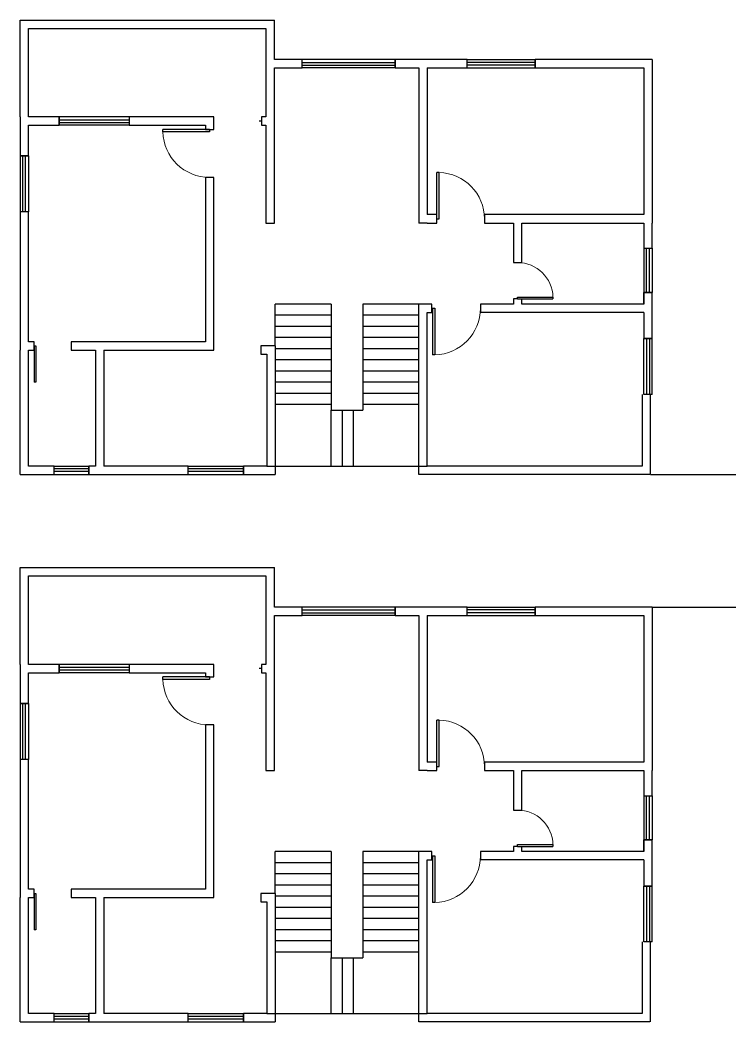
# Model space of a CAD drawing. Extents: x 62762 to 140486, y 30890 to 57932.
# Drawn here: x 95644 to 110885, y 36412 to 57932 of the extents above; entities that cross this region are included whole.
import ezdxf

# ---------------------------------------------------------------- set-up
doc = ezdxf.new("R2010")
doc.units = 0
doc.header["$LTSCALE"] = 1000
doc.header["$MEASUREMENT"] = 0
doc.layers.add('WALL', color=9, linetype='Continuous')
doc.layers.add('墙窗门', color=7, linetype='Continuous')

msp = doc.modelspace()

# ---------------------------------------------------------------- linework, layer by layer
at = {"extrusion": (0, 0, -1)}
for p, q in [((103694.5, 57082.1), (101704.5, 57082.1)), ((101704.5, 56902.1), (101704.5, 57082.1)), ((103694.5, 56902.1), (103694.5, 57082.1)), ((101704.5, 57022.1), (103694.5, 57022.1)), ((101704.5, 56962.1), (103694.5, 56962.1)), ((103694.5, 56902.1), (101704.5, 56902.1)), ((97984.5, 55852.1), (96484.5, 55852.1)), ((96484.5, 55852.1), (96484.5, 55672.1)), ((96484.5, 55792.1), (97984.5, 55792.1)), ((97984.5, 55852.1), (97984.5, 55672.1)), ((100824.5, 55762.1), (100774.5, 55762.1)), ((96484.5, 55732.1), (97984.5, 55732.1)), ((97984.5, 55672.1), (96484.5, 55672.1)), ((98710.2, 55530.6), (98710.2, 55582.1)), ((99714.5, 55582.1), (98710.2, 55582.1)), ((99714.5, 55530.6), (98710.2, 55530.6)), ((99714.5, 55582.1), (99714.5, 55530.6)), ((95644.5, 55012.1), (95644.5, 53812.1)), ((95824.5, 55012.1), (95644.5, 55012.1)), ((95704.5, 53812.1), (95704.5, 55012.1)), ((95764.5, 53812.1), (95764.5, 55012.1)), ((95824.5, 55012.1), (95824.5, 53812.1)), ((95824.5, 53812.1), (95644.5, 53812.1)), ((106324.5, 51942.1), (106324.5, 51981.1)), ((106324.5, 51981.1), (107085, 51981.1)), ((106324.5, 51942.1), (107085, 51942.1)), ((107085, 51981.1), (107085, 51942.1)), ((104497.9, 51742.1), (104549.4, 51742.1)), ((104497.9, 51742.1), (104497.9, 50737.9)), ((104549.4, 51742.1), (104549.4, 50737.9)), ((109034.5, 49892.1), (109034.5, 51092.1)), ((109214.5, 51092.1), (109034.5, 51092.1)), ((109094.5, 51092.1), (109094.5, 49892.1)), ((109154.5, 51092.1), (109154.5, 49892.1)), ((109214.5, 49892.1), (109214.5, 51092.1)), ((95944.5, 50932.1), (95984.5, 50932.1)), ((95944.5, 50932.1), (95944.5, 50152.1)), ((95984.5, 50932.1), (95984.5, 50152.1)), ((104549.4, 50737.9), (104497.9, 50737.9)), ((95984.5, 50152.1), (95944.5, 50152.1)), ((109214.5, 49892.1), (109034.5, 49892.1)), ((96374.5, 48352.1), (97124.5, 48352.1)), ((96374.5, 48172.1), (96374.5, 48352.1)), ((97124.5, 48292.1), (96374.5, 48292.1)), ((97124.5, 48232.1), (96374.5, 48232.1)), ((97124.5, 48172.1), (97124.5, 48352.1)), ((99254.5, 48352.1), (100444.5, 48352.1)), ((99254.5, 48172.1), (99254.5, 48352.1)), ((100444.5, 48292.1), (99254.5, 48292.1)), ((100444.5, 48232.1), (99254.5, 48232.1)), ((100444.5, 48172.1), (100444.5, 48352.1)), ((96374.5, 48172.1), (97124.5, 48172.1)), ((99254.5, 48172.1), (100444.5, 48172.1)), ((103694.5, 45322.1), (101704.5, 45322.1)), ((101704.5, 45142.1), (101704.5, 45322.1)), ((101704.5, 45262.1), (103694.5, 45262.1)), ((101704.5, 45202.1), (103694.5, 45202.1)), ((103694.5, 45142.1), (103694.5, 45322.1)), ((103694.5, 45142.1), (101704.5, 45142.1)), ((97984.5, 44092.1), (96484.5, 44092.1)), ((96484.5, 44092.1), (96484.5, 43912.1)), ((96484.5, 44032.1), (97984.5, 44032.1)), ((96484.5, 43972.1), (97984.5, 43972.1)), ((97984.5, 43912.1), (96484.5, 43912.1)), ((97984.5, 44092.1), (97984.5, 43912.1)), ((100824.5, 44002.1), (100774.5, 44002.1)), ((98710.2, 43770.6), (98710.2, 43822.1)), ((99714.5, 43822.1), (98710.2, 43822.1)), ((99714.5, 43770.6), (98710.2, 43770.6)), ((99714.5, 43822.1), (99714.5, 43770.6)), ((95644.5, 43252.1), (95644.5, 42052.1)), ((95824.5, 43252.1), (95644.5, 43252.1)), ((95704.5, 42052.1), (95704.5, 43252.1)), ((95764.5, 42052.1), (95764.5, 43252.1)), ((95824.5, 43252.1), (95824.5, 42052.1)), ((95824.5, 42052.1), (95644.5, 42052.1)), ((106324.5, 40182.1), (106324.5, 40221.1)), ((106324.5, 40221.1), (107085, 40221.1)), ((106324.5, 40182.1), (107085, 40182.1)), ((107085, 40221.1), (107085, 40182.1)), ((104497.9, 39982.1), (104549.4, 39982.1)), ((104497.9, 39982.1), (104497.9, 38977.9)), ((104549.4, 39982.1), (104549.4, 38977.9)), ((95944.5, 39172.1), (95984.5, 39172.1)), ((95944.5, 39172.1), (95944.5, 38392.1)), ((95984.5, 39172.1), (95984.5, 38392.1)), ((109034.5, 38132.1), (109034.5, 39332.1)), ((109214.5, 39332.1), (109034.5, 39332.1)), ((109094.5, 39332.1), (109094.5, 38132.1)), ((109154.5, 39332.1), (109154.5, 38132.1)), ((109214.5, 38132.1), (109214.5, 39332.1)), ((104549.4, 38977.9), (104497.9, 38977.9)), ((95984.5, 38392.1), (95944.5, 38392.1)), ((109214.5, 38132.1), (109034.5, 38132.1)), ((96374.5, 36592.1), (97124.5, 36592.1)), ((96374.5, 36412.1), (96374.5, 36592.1)), ((97124.5, 36412.1), (97124.5, 36592.1)), ((99254.5, 36592.1), (100444.5, 36592.1)), ((99254.5, 36412.1), (99254.5, 36592.1)), ((100444.5, 36412.1), (100444.5, 36592.1)), ((97124.5, 36532.1), (96374.5, 36532.1)), ((97124.5, 36472.1), (96374.5, 36472.1)), ((96374.5, 36412.1), (97124.5, 36412.1)), ((100444.5, 36532.1), (99254.5, 36532.1)), ((100444.5, 36472.1), (99254.5, 36472.1)), ((99254.5, 36412.1), (100444.5, 36412.1))]:
    msp.add_line(p, q, dxfattribs=at)
for p, q in [((105244.5, 57082.1), (106704.5, 57082.1)), ((105244.5, 56902.1), (105244.5, 57082.1)), ((106704.5, 56902.1), (106704.5, 57082.1)), ((106704.5, 57022.1), (105244.5, 57022.1)), ((106704.5, 56962.1), (105244.5, 56962.1)), ((105244.5, 56902.1), (106704.5, 56902.1)), ((104645.5, 54656.6), (104594.5, 54656.6)), ((104594.5, 53662.1), (104594.5, 54656.6)), ((104645.5, 53662.1), (104645.5, 54656.6)), ((104594.5, 53662.1), (104645.5, 53662.1)), ((109034.5, 53032.1), (109034.5, 52082.1)), ((109034.5, 53032.1), (109214.5, 53032.1)), ((109094.5, 52082.1), (109094.5, 53032.1)), ((109154.5, 52082.1), (109154.5, 53032.1)), ((109214.5, 53032.1), (109214.5, 52082.1)), ((109034.5, 52082.1), (109214.5, 52082.1)), ((95944.5, 50932.1), (95984.5, 50932.1)), ((105244.5, 45322.1), (106704.5, 45322.1)), ((105244.5, 45142.1), (105244.5, 45322.1)), ((106704.5, 45262.1), (105244.5, 45262.1)), ((106704.5, 45202.1), (105244.5, 45202.1)), ((106704.5, 45142.1), (106704.5, 45322.1)), ((105244.5, 45142.1), (106704.5, 45142.1)), ((104645.5, 42896.6), (104594.5, 42896.6)), ((104594.5, 41902.1), (104594.5, 42896.6)), ((104645.5, 41902.1), (104645.5, 42896.6)), ((104594.5, 41902.1), (104645.5, 41902.1)), ((109034.5, 41272.1), (109034.5, 40322.1)), ((109034.5, 41272.1), (109214.5, 41272.1)), ((109094.5, 40322.1), (109094.5, 41272.1)), ((109154.5, 40322.1), (109154.5, 41272.1)), ((109214.5, 41272.1), (109214.5, 40322.1)), ((109034.5, 40322.1), (109214.5, 40322.1)), ((95944.5, 39172.1), (95984.5, 39172.1))]:
    msp.add_line(p, q)
at = {"ltscale": 0.5}
for p, q in [((106324.5, 51942.1), (106234.5, 51942.1)), ((106234.5, 51942.1), (106234.5, 51832.1)), ((102324.5, 51832.1), (101124.5, 51832.1)), ((101124.5, 50932.1), (101124.5, 51832.1)), ((102324.5, 51832.1), (102324.5, 49552.1)), ((104204.5, 51832.1), (103004.5, 51832.1)), ((103004.5, 51832.1), (103004.5, 51592.1)), ((106234.5, 51832.1), (105527.9, 51832.1)), ((102324.5, 51592.1), (101124.5, 51592.1)), ((104204.5, 51592.1), (103004.5, 51592.1)), ((103004.5, 51592.1), (103004.5, 51352.1)), ((102324.5, 51352.1), (101124.5, 51352.1)), ((104204.5, 51352.1), (103004.5, 51352.1)), ((103004.5, 51352.1), (103004.5, 51112.1)), ((102324.5, 51112.1), (101124.5, 51112.1)), ((104204.5, 51112.1), (103004.5, 51112.1)), ((103004.5, 51112.1), (103004.5, 50872.1)), ((102324.5, 50872.1), (101124.5, 50872.1)), ((104204.5, 50872.1), (103004.5, 50872.1)), ((103004.5, 50872.1), (103004.5, 50632.1)), ((102324.5, 50632.1), (101124.5, 50632.1)), ((104204.5, 50632.1), (103004.5, 50632.1)), ((103004.5, 50632.1), (103004.5, 50392.1)), ((102324.5, 50392.1), (101124.5, 50392.1)), ((104204.5, 50392.1), (103004.5, 50392.1)), ((103004.5, 50392.1), (103004.5, 50152.1)), ((102324.5, 50152.1), (101124.5, 50152.1)), ((104204.5, 50152.1), (103004.5, 50152.1)), ((103004.5, 50152.1), (103004.5, 49912.1)), ((102324.5, 49912.1), (101124.5, 49912.1)), ((104204.5, 49912.1), (103004.5, 49912.1)), ((103004.5, 49912.1), (103004.5, 49672.1)), ((102324.5, 49672.1), (101124.5, 49672.1)), ((102324.5, 49552.1), (103004.5, 49552.1)), ((102324.5, 48352.1), (102324.5, 49552.1)), ((102324.5, 49552.1), (102564.5, 49552.1)), ((102564.5, 48352.1), (102564.5, 49552.1)), ((102564.5, 49552.1), (102804.5, 49552.1)), ((102804.5, 48352.1), (102804.5, 49552.1)), ((102804.5, 49552.1), (103004.5, 49552.1)), ((104204.5, 49672.1), (103004.5, 49672.1)), ((103004.5, 49672.1), (103004.5, 49552.1)), ((100944.5, 48352.1), (104384.5, 48352.1)), ((109177.9, 48172.1), (111177.9, 48172.1)), ((109214.5, 45322.1), (111214.5, 45322.1)), ((102324.5, 40072.1), (101124.5, 40072.1)), ((101124.5, 39172.1), (101124.5, 40072.1)), ((102324.5, 40072.1), (102324.5, 37792.1)), ((104204.5, 40072.1), (103004.5, 40072.1)), ((103004.5, 40072.1), (103004.5, 39832.1)), ((106234.5, 40072.1), (105527.9, 40072.1)), ((106324.5, 40182.1), (106234.5, 40182.1)), ((106234.5, 40182.1), (106234.5, 40072.1)), ((102324.5, 39832.1), (101124.5, 39832.1)), ((104204.5, 39832.1), (103004.5, 39832.1)), ((103004.5, 39832.1), (103004.5, 39592.1)), ((102324.5, 39592.1), (101124.5, 39592.1)), ((104204.5, 39592.1), (103004.5, 39592.1)), ((103004.5, 39592.1), (103004.5, 39352.1)), ((102324.5, 39352.1), (101124.5, 39352.1)), ((104204.5, 39352.1), (103004.5, 39352.1)), ((103004.5, 39352.1), (103004.5, 39112.1)), ((102324.5, 39112.1), (101124.5, 39112.1)), ((104204.5, 39112.1), (103004.5, 39112.1)), ((103004.5, 39112.1), (103004.5, 38872.1)), ((102324.5, 38872.1), (101124.5, 38872.1)), ((104204.5, 38872.1), (103004.5, 38872.1)), ((103004.5, 38872.1), (103004.5, 38632.1)), ((102324.5, 38632.1), (101124.5, 38632.1)), ((104204.5, 38632.1), (103004.5, 38632.1)), ((103004.5, 38632.1), (103004.5, 38392.1)), ((102324.5, 38392.1), (101124.5, 38392.1)), ((104204.5, 38392.1), (103004.5, 38392.1)), ((103004.5, 38392.1), (103004.5, 38152.1)), ((102324.5, 38152.1), (101124.5, 38152.1)), ((104204.5, 38152.1), (103004.5, 38152.1)), ((103004.5, 38152.1), (103004.5, 37912.1)), ((102324.5, 37912.1), (101124.5, 37912.1)), ((104204.5, 37912.1), (103004.5, 37912.1)), ((103004.5, 37912.1), (103004.5, 37792.1)), ((102324.5, 37792.1), (103004.5, 37792.1)), ((102324.5, 36592.1), (102324.5, 37792.1)), ((102324.5, 37792.1), (102564.5, 37792.1)), ((102564.5, 36592.1), (102564.5, 37792.1)), ((102564.5, 37792.1), (102804.5, 37792.1)), ((102804.5, 36592.1), (102804.5, 37792.1)), ((102804.5, 37792.1), (103004.5, 37792.1)), ((100944.5, 36592.1), (104384.5, 36592.1))]:
    msp.add_line(p, q, dxfattribs=at)
at = {"lineweight": 13, "extrusion": (0, 0, -1)}
for centre, radius, start, end in [((-99714.5, 55556.4), 1004.2, 270, 358.53072), ((-106324.5, 51961.6), 760.5, 90, 178.53072), ((-104523.7, 51742.1), 1004.2, 180, 268.53072), ((-99714.5, 43796.4), 1004.2, 270, 358.53072), ((-106324.5, 40201.6), 760.5, 90, 178.53072), ((-104523.7, 39982.1), 1004.2, 180, 268.53072)]:
    msp.add_arc(centre, radius, start, end, dxfattribs=at)
at = {"lineweight": 13}
for centre in [(104620, 53662.1), (104620, 41902.1)]:
    msp.add_arc(centre, 994.5, 0, 88.53072, dxfattribs=at)
at = {"layer": 'WALL'}
for p, q in [((95644.5, 57932.1), (101104.5, 57932.1)), ((95644.5, 55852.1), (95644.5, 57932.1)), ((101104.5, 57082.1), (101104.5, 57932.1)), ((95824.5, 57752.1), (100924.5, 57752.1)), ((95824.5, 55852.1), (95824.5, 57752.1)), ((100924.5, 57752.1), (100924.5, 57297.1)), ((100924.5, 57512.1), (100924.5, 55882.1)), ((101704.5, 57082.1), (101104.5, 57082.1)), ((101704.5, 56902.1), (101704.5, 57082.1)), ((104384.5, 57082.1), (103694.5, 57082.1)), ((103694.5, 57082.1), (103694.5, 56902.1)), ((105244.5, 57082.1), (104384.5, 57082.1)), ((105244.5, 56902.1), (105244.5, 57082.1)), ((109214.5, 57082.1), (106704.5, 57082.1)), ((106704.5, 57082.1), (106704.5, 56902.1)), ((109214.5, 57082.1), (109214.5, 53572.1)), ((101104.5, 56902.1), (101704.5, 56902.1)), ((101104.5, 55672.1), (101104.5, 56902.1)), ((103694.5, 56902.1), (104204.5, 56902.1)), ((104204.5, 56902.1), (104204.5, 53572.1)), ((104384.5, 56902.1), (104384.5, 53752.1)), ((104384.5, 56902.1), (105244.5, 56902.1)), ((106704.5, 56902.1), (109034.5, 56902.1)), ((109034.5, 56902.1), (109034.5, 53752.1)), ((95644.5, 55852.1), (95644.5, 55012.1)), ((96484.5, 55852.1), (95824.5, 55852.1)), ((96484.5, 55672.1), (96484.5, 55852.1)), ((99804.5, 55852.1), (97984.5, 55852.1)), ((97984.5, 55852.1), (97984.5, 55672.1)), ((99804.5, 55582.1), (99804.5, 55852.1)), ((100924.5, 55852.1), (100824.5, 55852.1)), ((100824.5, 55852.1), (100824.5, 55672.1)), ((100924.5, 55912.1), (100924.5, 55852.1)), ((95824.5, 55672.1), (96484.5, 55672.1)), ((95824.5, 55012.1), (95824.5, 55672.1)), ((97984.5, 55672.1), (99624.5, 55672.1)), ((99624.5, 55672.1), (99624.5, 55582.1)), ((99624.5, 55582.1), (99804.5, 55582.1)), ((100824.5, 55672.1), (100924.5, 55672.1)), ((100924.5, 55672.1), (100924.5, 53572.1)), ((101104.5, 53572.1), (101104.5, 55672.1)), ((95644.5, 55012.1), (95824.5, 55012.1)), ((99804.5, 54552.1), (99624.5, 54552.1)), ((99624.5, 54552.1), (99624.5, 51022.1)), ((99804.5, 50842.1), (99804.5, 54552.1)), ((95824.5, 53812.1), (95644.5, 53812.1)), ((95644.5, 53812.1), (95644.5, 50842.1)), ((95824.5, 51022.1), (95824.5, 53812.1)), ((104594.5, 53752.1), (104384.5, 53752.1)), ((104594.5, 53572.1), (104594.5, 53752.1)), ((109034.5, 53752.1), (105614.5, 53752.1)), ((105614.5, 53752.1), (105614.5, 53572.1)), ((100924.5, 53572.1), (101104.5, 53572.1)), ((104384.5, 53572.1), (104204.5, 53572.1)), ((104384.5, 53572.1), (104594.5, 53572.1)), ((105614.5, 53572.1), (106234.5, 53572.1)), ((106234.5, 53572.1), (106234.5, 52722.1)), ((106414.5, 53572.1), (109034.5, 53572.1)), ((106414.5, 52722.1), (106414.5, 53572.1)), ((109034.5, 53572.1), (109034.5, 53032.1)), ((109214.5, 53032.1), (109214.5, 53572.1)), ((109034.5, 53032.1), (109214.5, 53032.1)), ((106234.5, 52722.1), (106414.5, 52722.1)), ((109214.5, 52082.1), (109034.5, 52082.1)), ((109034.5, 52082.1), (109034.5, 51832.1)), ((109214.5, 51652.1), (109214.5, 52082.1)), ((106414.5, 51832.1), (106414.5, 51942.1)), ((104484.5, 51832.1), (104204.5, 51832.1)), ((104204.5, 48172.1), (104204.5, 51832.1)), ((104384.5, 51652.1), (104484.5, 51652.1)), ((104384.5, 48352.1), (104384.5, 51652.1)), ((104484.5, 51652.1), (104484.5, 51832.1)), ((105527.9, 51832.1), (105527.9, 51652.1)), ((109034.5, 51652.1), (105527.9, 51652.1)), ((109034.5, 51832.1), (106414.5, 51832.1)), ((109034.5, 51652.1), (109034.5, 51092.1)), ((109214.5, 51092.1), (109214.5, 51652.1)), ((95944.5, 51022.1), (95824.5, 51022.1)), ((95944.5, 50842.1), (95944.5, 51022.1)), ((99624.5, 51022.1), (96744.5, 51022.1)), ((96744.5, 51022.1), (96744.5, 50842.1)), ((109034.5, 51092.1), (109214.5, 51092.1)), ((95644.5, 48172.1), (95644.5, 50842.1)), ((95824.5, 50842.1), (95944.5, 50842.1)), ((95824.5, 50842.1), (95944.5, 50842.1)), ((95824.5, 48352.1), (95824.5, 50842.1)), ((96744.5, 50842.1), (97264.5, 50842.1)), ((96744.5, 50842.1), (97264.5, 50842.1)), ((97264.5, 50842.1), (97264.5, 48352.1)), ((97444.5, 50842.1), (99804.5, 50842.1)), ((97444.5, 50842.1), (97444.5, 48352.1)), ((101124.5, 50932.1), (100814.5, 50932.1)), ((100814.5, 50932.1), (100814.5, 50752.1)), ((101124.5, 50932.1), (101124.5, 48172.1)), ((100814.5, 50752.1), (100944.5, 50752.1)), ((100944.5, 50752.1), (100944.5, 48352.1)), ((108997.9, 49892.1), (108997.9, 48352.1)), ((109214.5, 49892.1), (109034.5, 49892.1)), ((109177.9, 48172.1), (109177.9, 49892.1)), ((96374.5, 48352.1), (95824.5, 48352.1)), ((96374.5, 48172.1), (96374.5, 48352.1)), ((97264.5, 48352.1), (97124.5, 48352.1)), ((97124.5, 48352.1), (97124.5, 48172.1)), ((99254.5, 48352.1), (97444.5, 48352.1)), ((99254.5, 48172.1), (99254.5, 48352.1)), ((100944.5, 48352.1), (100444.5, 48352.1)), ((100444.5, 48352.1), (100444.5, 48172.1)), ((108997.9, 48352.1), (104384.5, 48352.1)), ((95644.5, 48172.1), (96374.5, 48172.1)), ((97124.5, 48172.1), (97444.5, 48172.1)), ((97444.5, 48172.1), (99254.5, 48172.1)), ((100444.5, 48172.1), (101124.5, 48172.1)), ((109164.5, 48172.1), (104204.5, 48172.1)), ((95644.5, 46172.1), (101104.5, 46172.1)), ((95644.5, 44092.1), (95644.5, 46172.1)), ((101104.5, 45322.1), (101104.5, 46172.1)), ((95824.5, 45992.1), (100924.5, 45992.1)), ((95824.5, 44092.1), (95824.5, 45992.1)), ((100924.5, 45992.1), (100924.5, 45537.1)), ((100924.5, 45752.1), (100924.5, 44122.1)), ((101704.5, 45322.1), (101104.5, 45322.1)), ((101704.5, 45142.1), (101704.5, 45322.1)), ((104384.5, 45322.1), (103694.5, 45322.1)), ((103694.5, 45322.1), (103694.5, 45142.1)), ((105244.5, 45322.1), (104384.5, 45322.1)), ((105244.5, 45142.1), (105244.5, 45322.1)), ((109214.5, 45322.1), (106704.5, 45322.1)), ((106704.5, 45322.1), (106704.5, 45142.1)), ((109214.5, 45322.1), (109214.5, 41812.1)), ((101104.5, 45142.1), (101704.5, 45142.1)), ((101104.5, 43912.1), (101104.5, 45142.1)), ((103694.5, 45142.1), (104204.5, 45142.1)), ((104204.5, 45142.1), (104204.5, 41812.1)), ((104384.5, 45142.1), (104384.5, 41992.1)), ((104384.5, 45142.1), (105244.5, 45142.1)), ((106704.5, 45142.1), (109034.5, 45142.1)), ((109034.5, 45142.1), (109034.5, 41992.1)), ((100924.5, 44152.1), (100924.5, 44092.1)), ((95644.5, 44092.1), (95644.5, 43252.1)), ((96484.5, 44092.1), (95824.5, 44092.1)), ((95824.5, 43912.1), (96484.5, 43912.1)), ((95824.5, 43252.1), (95824.5, 43912.1)), ((96484.5, 43912.1), (96484.5, 44092.1)), ((99804.5, 44092.1), (97984.5, 44092.1)), ((97984.5, 44092.1), (97984.5, 43912.1)), ((97984.5, 43912.1), (99624.5, 43912.1)), ((99624.5, 43912.1), (99624.5, 43822.1)), ((99804.5, 43822.1), (99804.5, 44092.1)), ((100924.5, 44092.1), (100824.5, 44092.1)), ((100824.5, 44092.1), (100824.5, 43912.1)), ((100824.5, 43912.1), (100924.5, 43912.1)), ((100924.5, 43912.1), (100924.5, 41812.1)), ((101104.5, 41812.1), (101104.5, 43912.1)), ((99624.5, 43822.1), (99804.5, 43822.1)), ((95644.5, 43252.1), (95824.5, 43252.1)), ((99804.5, 42792.1), (99624.5, 42792.1)), ((99624.5, 42792.1), (99624.5, 39262.1)), ((99804.5, 39082.1), (99804.5, 42792.1)), ((95824.5, 42052.1), (95644.5, 42052.1)), ((95644.5, 42052.1), (95644.5, 39082.1)), ((95824.5, 39262.1), (95824.5, 42052.1)), ((104594.5, 41992.1), (104384.5, 41992.1)), ((104594.5, 41812.1), (104594.5, 41992.1)), ((109034.5, 41992.1), (105614.5, 41992.1)), ((105614.5, 41992.1), (105614.5, 41812.1)), ((100924.5, 41812.1), (101104.5, 41812.1)), ((104384.5, 41812.1), (104204.5, 41812.1)), ((104384.5, 41812.1), (104594.5, 41812.1)), ((105614.5, 41812.1), (106234.5, 41812.1)), ((106234.5, 41812.1), (106234.5, 40962.1)), ((106414.5, 40962.1), (106414.5, 41812.1)), ((106414.5, 41812.1), (109034.5, 41812.1)), ((109034.5, 41812.1), (109034.5, 41272.1)), ((109214.5, 41272.1), (109214.5, 41812.1)), ((109034.5, 41272.1), (109214.5, 41272.1)), ((106234.5, 40962.1), (106414.5, 40962.1)), ((109214.5, 40322.1), (109034.5, 40322.1)), ((109034.5, 40322.1), (109034.5, 40072.1)), ((109214.5, 39892.1), (109214.5, 40322.1)), ((104484.5, 40072.1), (104204.5, 40072.1)), ((104204.5, 36412.1), (104204.5, 40072.1)), ((104484.5, 39892.1), (104484.5, 40072.1)), ((105527.9, 40072.1), (105527.9, 39892.1)), ((106414.5, 40072.1), (106414.5, 40182.1)), ((109034.5, 40072.1), (106414.5, 40072.1)), ((104384.5, 39892.1), (104484.5, 39892.1)), ((104384.5, 36592.1), (104384.5, 39892.1)), ((109034.5, 39892.1), (105527.9, 39892.1)), ((109034.5, 39892.1), (109034.5, 39332.1)), ((109214.5, 39332.1), (109214.5, 39892.1)), ((95944.5, 39262.1), (95824.5, 39262.1)), ((95944.5, 39082.1), (95944.5, 39262.1)), ((99624.5, 39262.1), (96744.5, 39262.1)), ((96744.5, 39262.1), (96744.5, 39082.1)), ((101124.5, 39172.1), (100814.5, 39172.1)), ((100814.5, 39172.1), (100814.5, 38992.1)), ((101124.5, 39172.1), (101124.5, 36412.1)), ((109034.5, 39332.1), (109214.5, 39332.1)), ((95644.5, 36412.1), (95644.5, 39082.1)), ((95824.5, 39082.1), (95944.5, 39082.1)), ((95824.5, 39082.1), (95944.5, 39082.1)), ((95824.5, 36592.1), (95824.5, 39082.1)), ((96744.5, 39082.1), (97264.5, 39082.1)), ((96744.5, 39082.1), (97264.5, 39082.1)), ((97264.5, 39082.1), (97264.5, 36592.1)), ((97444.5, 39082.1), (97444.5, 36592.1)), ((97444.5, 39082.1), (99804.5, 39082.1)), ((100814.5, 38992.1), (100944.5, 38992.1)), ((100944.5, 38992.1), (100944.5, 36592.1)), ((108997.9, 38132.1), (108997.9, 36592.1)), ((109214.5, 38132.1), (109034.5, 38132.1)), ((109177.9, 36412.1), (109177.9, 38132.1)), ((96374.5, 36592.1), (95824.5, 36592.1)), ((96374.5, 36412.1), (96374.5, 36592.1)), ((97264.5, 36592.1), (97124.5, 36592.1)), ((97124.5, 36592.1), (97124.5, 36412.1)), ((99254.5, 36592.1), (97444.5, 36592.1)), ((99254.5, 36412.1), (99254.5, 36592.1)), ((100944.5, 36592.1), (100444.5, 36592.1)), ((100444.5, 36592.1), (100444.5, 36412.1)), ((108997.9, 36592.1), (104384.5, 36592.1)), ((95644.5, 36412.1), (96374.5, 36412.1)), ((97124.5, 36412.1), (97444.5, 36412.1)), ((97444.5, 36412.1), (99254.5, 36412.1)), ((100444.5, 36412.1), (101124.5, 36412.1)), ((109164.5, 36412.1), (104204.5, 36412.1))]:
    msp.add_line(p, q, dxfattribs=at)
at = {"layer": '墙窗门'}
for p, q in [((105244.5, 56902.1), (105244.5, 57082.1)), ((109034.5, 51832.1), (109034.5, 52082.1)), ((109034.5, 52082.1), (109214.5, 52082.1)), ((105244.5, 45142.1), (105244.5, 45322.1)), ((109034.5, 40072.1), (109034.5, 40322.1)), ((109034.5, 40322.1), (109214.5, 40322.1))]:
    msp.add_line(p, q, dxfattribs=at)

doc.saveas('drawing.dxf')
